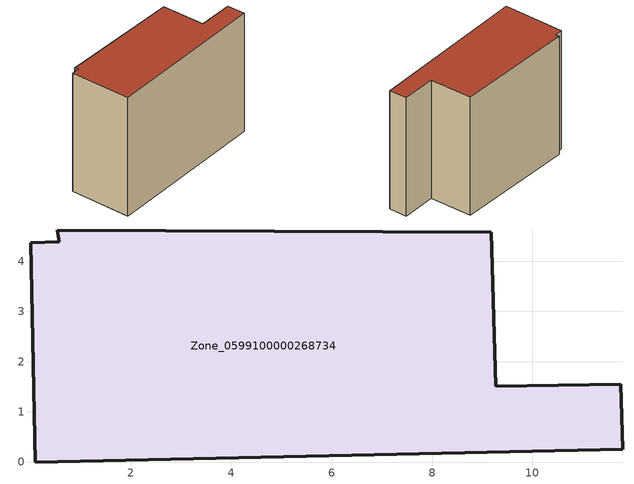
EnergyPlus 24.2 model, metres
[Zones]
Zone_0599100000268734
 floor ground (C_G): 0.01,4.36 0.57,4.39 0.53,4.62 9.18,4.58 9.27,1.51 11.76,1.55 11.8,0.26 0.09,0 z0
 wall outside (C_F): 0.09,0 11.8,0.26 11.76,1.55 9.27,1.51 9.18,4.58 0.53,4.62 0.57,4.39 0.01,4.36 0.09,0 z0:8.93
 roof outside (C_R): 0.57,4.39 0.01,4.36 0.09,0 11.8,0.26 11.76,1.55 9.27,1.51 9.18,4.58 0.53,4.62 z8.93
[BUILDING]
Pand.0599100000268734: North Axis=0; Terrain=City; Loads Convergence Tolerance Value=0.04; Temperature Convergence Tolerance Value=0.4; Solar Distribution=FullExterior; Maximum Number of Warmup Days=25; Minimum Number of Warmup Days=1
[Site:Location]
Rotterdam.The.Hague.AP_ZH_NLD Design_Conditions: Latitude=51.96; Longitude=4.45; Time Zone=1; Elevation=-4.5
[SITE:GROUNDTEMPERATURE:BUILDINGSURFACE]
18, 18, 18, 18, 18, 18, 18, 18, 18, 18, 18, 18
[MATERIAL] Thermal Absorptance=0.9; Solar Absorptance=0.7; Visible Absorptance=0.7
Name | Roughness | Thickness | Conductivity | Density | Specific Heat
G.TI.1946 | MediumSmooth | 0.15 | 1 | 540 | 1210
F.TI.1946 | Rough | 0.3 | 0.857143 | 1920 | 840
R.TI.1946 | MediumRough | 0.2 | 0.1 | 1500 | 1000
[CONSTRUCTION]
C_G: G.TI.1946
C_F: F.TI.1946
C_R: R.TI.1946
[ZONE]
Zone_0599100000268734: Type=1; Multiplier=1; Ceiling Height=Autocalculate; Volume=Autocalculate; Floor Area=autocalculate; Part of Total Floor Area=Yes
[ZONEINFILTRATION:DESIGNFLOWRATE]
Infil_Zone_0599100000268734: Zone or ZoneList or Space or SpaceList=Zone_0599100000268734; Schedule=AlwaysOn; Design Flow Rate Calculation Method=Flow/Area; Flow Rate per Floor Area=0.003; Constant Term Coefficient=1; Temperature Term Coefficient=0; Velocity Term Coefficient=0; Velocity Squared Term Coefficient=0
[HVACTEMPLATE:ZONE:IDEALLOADSAIRSYSTEM]
Zone_0599100000268734: Maximum Heating Supply Air Temperature=50; Minimum Cooling Supply Air Temperature=13; Maximum Heating Supply Air Humidity Ratio=0.0156; Minimum Cooling Supply Air Humidity Ratio=0.0077; Heating Limit=NoLimit; Cooling Limit=NoLimit; Dehumidification Control Type=ConstantSensibleHeatRatio; Cooling Sensible Heat Ratio=0.7; Dehumidification Setpoint=60; Humidification Control Type=None; Humidification Setpoint=30; Outdoor Air Method=None; Outdoor Air Flow Rate per Person=0.00944; Outdoor Air Flow Rate per Zone Floor Area=0; Outdoor Air Flow Rate per Zone=0; Demand Controlled Ventilation Type=None; Outdoor Air Economizer Type=NoEconomizer; Heat Recovery Type=None; Sensible Heat Recovery Effectiveness=0.7; Latent Heat Recovery Effectiveness=0.65
[ZONECONTROL:THERMOSTAT]
ThermostatControl_Zone_0599100000268734: Zone or ZoneList=Zone_0599100000268734; Control Type Schedule=DualSetpointControlType; Control 1=Thermostat_Zone_0599100000268734; Temperature Difference Between Cutout And Setpoint=0
[THERMOSTATSETPOINT:DUALSETPOINT]
Thermostat_Zone_0599100000268734: Heating Setpoint Temperature Schedule=HeatingSetpoint_Zone_0599100000268734; Cooling Setpoint Temperature Schedule=CoolingSetpoint_Zone_0599100000268734
[SCHEDULE:COMPACT]
HeatingSetpoint_Zone_0599100000268734: Through: 12/31, For: AllDays, Until: 24:00, 21
CoolingSetpoint_Zone_0599100000268734: Through: 12/31, For: AllDays, Until: 24:00, 24
DualSetpointControlType: Through: 12/31, For: AllDays, Until: 24:00, 4
AlwaysOn: Through: 12/31, For: AllDays, Until: 24:00, 1
